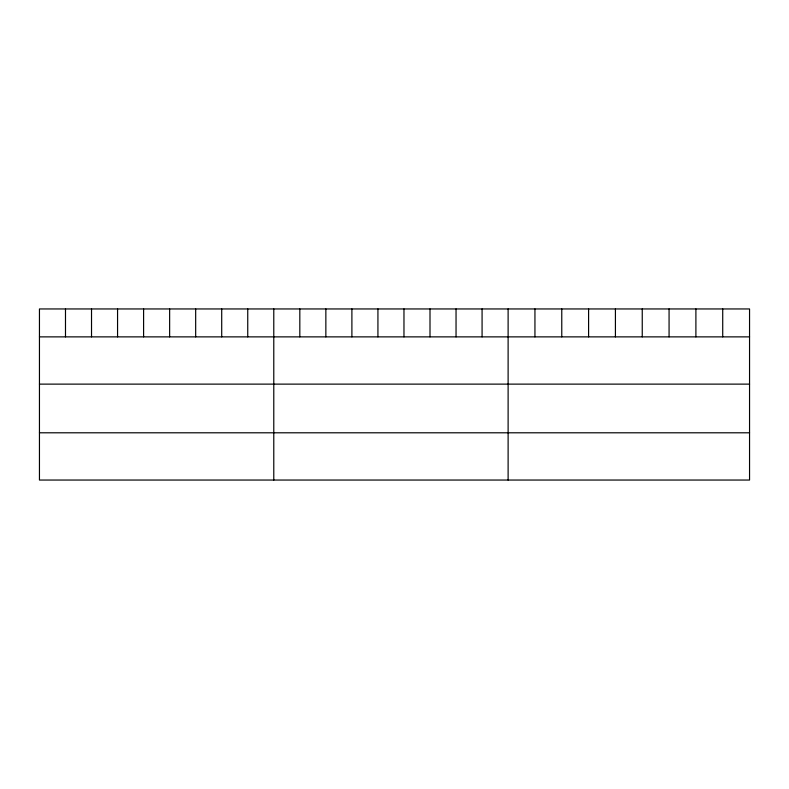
<?xml version="1.0" encoding="UTF-8"?>
<svg xmlns="http://www.w3.org/2000/svg" width="789" height="789" viewBox="0 0 789 789"><rect width="100%" height="100%" fill="white"/><g stroke="black" fill="none" stroke-linecap="round" stroke-linejoin="round"><path stroke-width="1.18" d="M749.55 336.873L749.55 480.047L39.45 480.047L39.45 308.953L749.55 308.953L749.55 336.873L39.45 336.873M39.45 384.125L749.55 384.125M39.45 432.796L749.55 432.796M722.724 308.953L722.724 336.873M695.898 308.953L695.898 336.873M669.072 308.953L669.072 336.873M642.246 308.953L642.246 336.873M615.42 308.953L615.42 336.873M588.594 308.953L588.594 336.873M561.768 308.953L561.768 336.873M534.942 308.953L534.942 336.873M508.116 308.953L508.116 480.047M482.079 308.953L482.079 336.873M456.042 308.953L456.042 336.873M430.005 308.953L430.005 336.873M403.968 308.953L403.968 336.873M377.931 308.953L377.931 336.873M351.894 308.953L351.894 336.873M325.857 308.953L325.857 336.873M299.82 308.953L299.82 336.873M273.783 308.953L273.783 480.047M247.746 308.953L247.746 336.873M221.709 308.953L221.709 336.873M195.672 308.953L195.672 336.873M169.635 308.953L169.635 336.873M143.598 308.953L143.598 336.873M117.561 308.953L117.561 336.873M91.524 308.953L91.524 336.873M65.487 308.953L65.487 336.873"/></g></svg>
